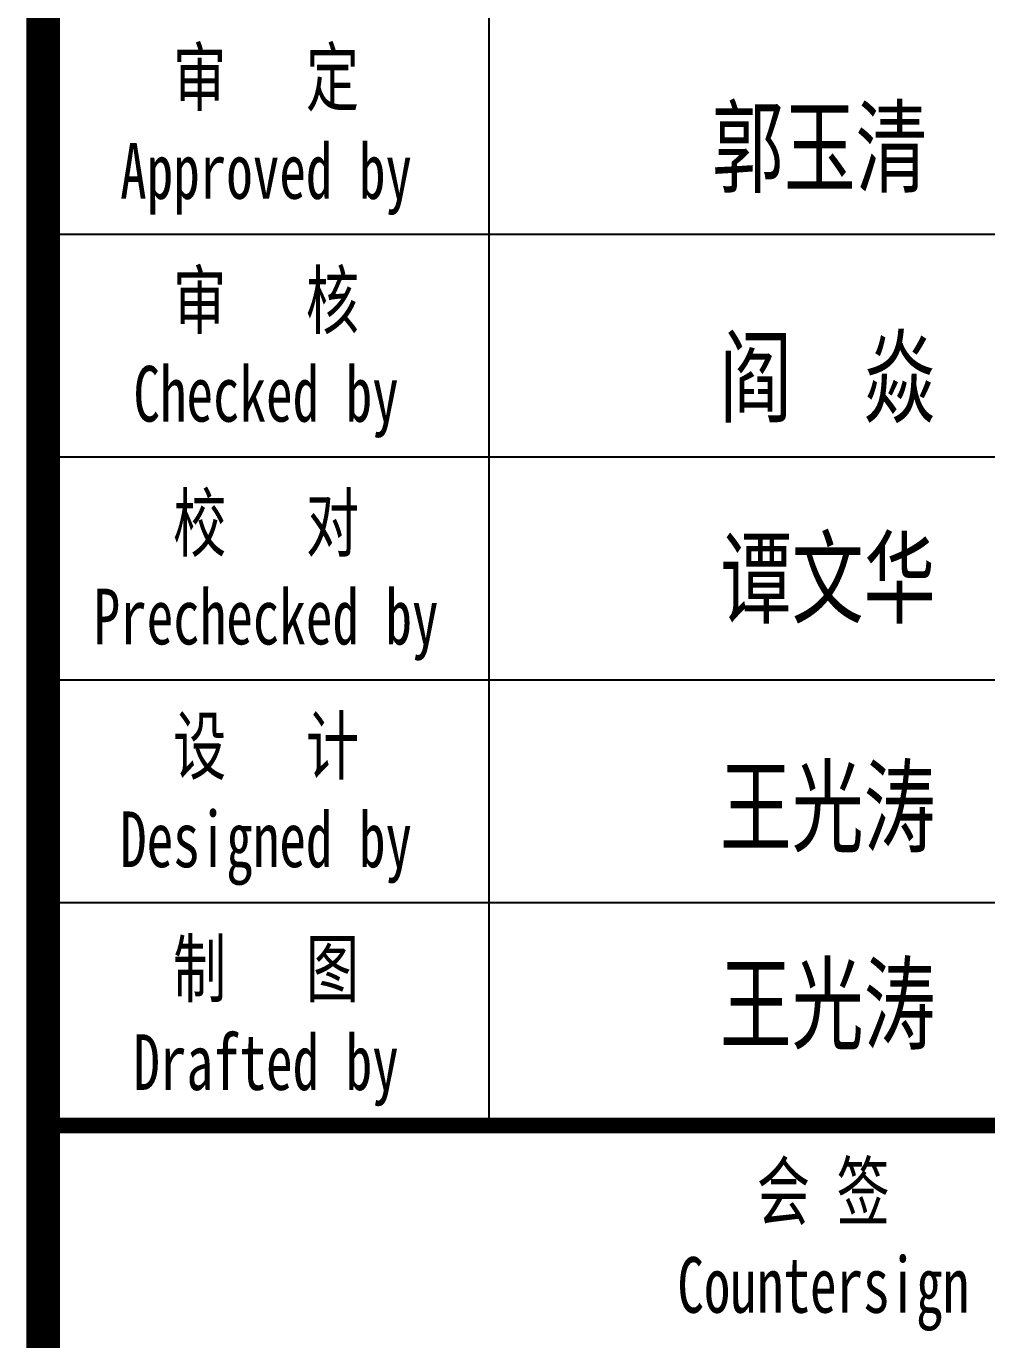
# Model space of a CAD drawing. Extents: x 180850 to 1400258, y 48356 to 327067.
# Drawn here: x 781887 to 787906, y 240738 to 248972 of the extents above; entities that cross this region are included whole.
import ezdxf
from ezdxf.enums import TextEntityAlignment as Align

# ---------------------------------------------------------------- set-up
doc = ezdxf.new("R2010")
doc.units = 0
doc.header["$LTSCALE"] = 1000
doc.layers.add('PUB_TITLE', color=4, linetype='Continuous')
doc.layers.add('TEXT', color=7, linetype='Continuous')
doc.styles.add('_gyy_title_ST', font='', dxfattribs={"width": 0.8})
doc.styles.get('_gyy_title_ST').set_extended_font_data('SimSun')

msp = doc.modelspace()

# ---------------------------------------------------------------- linework, layer by layer
at = {"layer": 'PUB_TITLE'}
for p, q in [((784786.9308710517, 251857.1359065323), (784786.9308710517, 242080.2096565323)), ((791770.4524145636, 247667.0246565323), (781993.5261645612, 247667.0246565323)), ((791770.4524145636, 246270.3209065323), (781993.5261645612, 246270.3209065323)), ((791770.4524145636, 244873.6171565324), (781993.5261645612, 244873.6171565324)), ((791770.4524145636, 243476.9134065324), (781993.5261645612, 243476.9134065324))]:
    msp.add_line(p, q, dxfattribs=at)
at = {"layer": 'PUB_TITLE', "const_width": 212.121}
msp.add_lwpolyline([(781993.5261645636, 315569.9750315322), (791892.5061645638, 315569.9750315322), (791892.5061645638, 234398.3390315323), (781993.5261645636, 234398.3390315323)], close=True, dxfattribs=at)
at = {"layer": 'PUB_TITLE', "const_width": 97.76916472714754}
msp.add_lwpolyline([(781993.5261645612, 242080.2096565323), (791770.4524145636, 242080.2096565323)], dxfattribs=at)

# ---------------------------------------------------------------- texts
at = {"layer": 'PUB_TITLE', "style": '_gyy_title_ST', "width": 0.7}
for s, p in [('审   定', (783390.2474994031, 248477.1128315323)), ('Approved by', (783390.2271210518, 247890.4986532864)), ('审   核', (783390.2474994031, 247080.4090815323)), ('Checked by', (783390.2271210518, 246493.7949032896)), ('校   对', (783390.2474994031, 245683.7053315323)), ('Prechecked by', (783390.2271210518, 245097.0911532896)), ('设   计', (783390.2474994031, 244287.0015815322)), ('Designed by', (783390.2271210518, 243700.3874032896)), ('制   图', (783390.2474994031, 242890.2978315323)), ('Drafted by', (783390.2271210518, 242303.6836532896)), ('会 签', (786881.9892895636, 241493.5940815323)), ('Countersign', (786881.9892895636, 240906.9799032896))]:
    msp.add_text(s, height=349.1755882972742, dxfattribs=at).set_placement(p, align=Align.CENTER)
at = {"layer": 'TEXT', "color": 3, "style": '_gyy_title_ST', "width": 0.6999999999994356}
for s, p in [('郭玉清', (786184.3072445567, 247978.7233648422)), ('阎  焱', (786234.699580445, 246536.1545169639)), ('谭文华', (786234.699580445, 245277.9731411109)), ('王光涛', (786234.699580445, 243844.3216835143)), ('王光涛', (786234.699580445, 242608.2752150162))]:
    msp.add_text(s, height=471.5849989643839, dxfattribs=at).set_placement(p)

doc.saveas('drawing.dxf')
